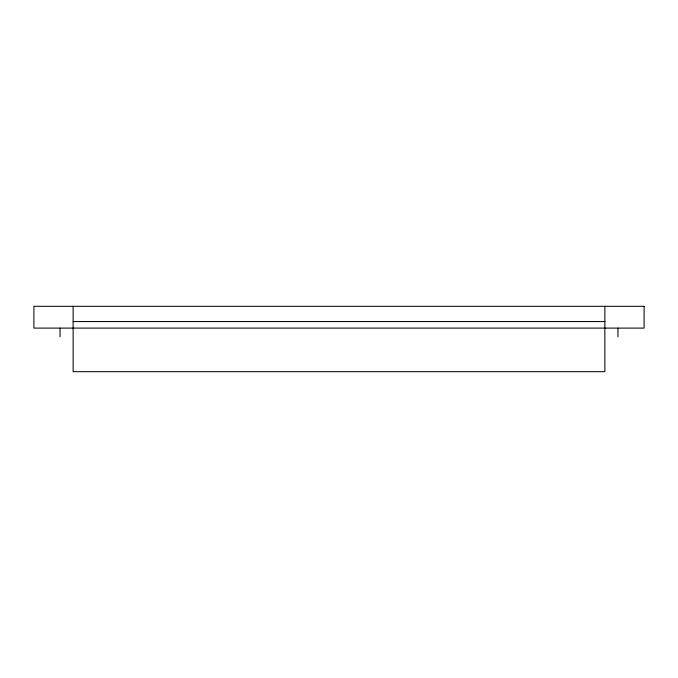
<?xml version="1.0" encoding="UTF-8"?>
<svg xmlns="http://www.w3.org/2000/svg" width="678" height="678" viewBox="0 0 678 678"><rect width="100%" height="100%" fill="white"/><g stroke="black" fill="none" stroke-linecap="round" stroke-linejoin="round"><path stroke-width="1.02" d="M73.131 321.567L604.869 321.567M617.946 328.101L617.946 336.822M604.869 306.312L604.869 371.688L73.131 371.688L73.131 306.312M60.054 328.101L60.054 336.822M644.1 306.312L33.9 306.312L33.9 328.101L644.1 328.101L644.1 306.312"/></g></svg>
